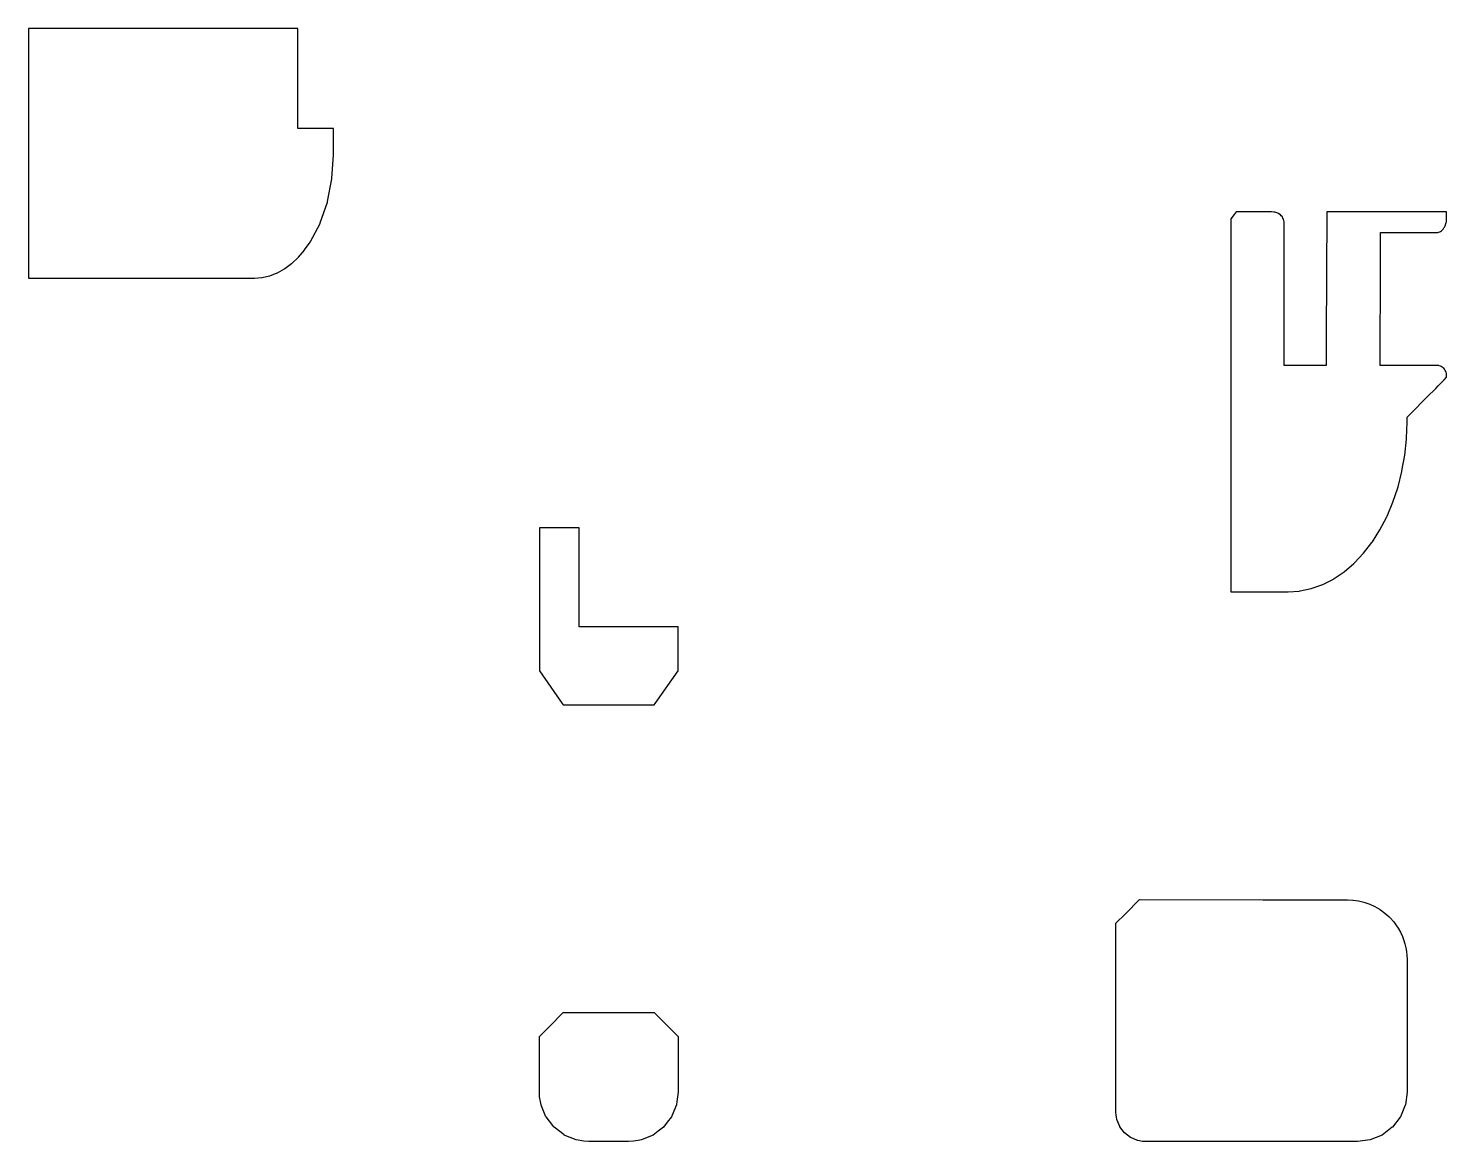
# Model space of a CAD drawing. Header units: metres. Extents: x 2.4 to 74, y -16 to 40.2.
import ezdxf

# ---------------------------------------------------------------- set-up
doc = ezdxf.new("R2010")
doc.units = ezdxf.units.M

msp = doc.modelspace()

# ---------------------------------------------------------------- linework, layer by layer
for p, q in [((12.798, 40.223), (2.4, 40.223)), ((2.4, 40.223), (2.4, 30.805)), ((16, 40.223), (12.798, 40.223)), ((16, 39.656), (16, 40.223)), ((16, 38.517), (16, 39.656)), ((16, 35.173), (16, 38.517)), ((16.599, 35.173), (16, 35.173)), ((16, 35.173), (16, 35.173)), ((17.8, 35.173), (16.599, 35.173)), ((17.8, 34.463), (17.8, 35.173)), ((17.8, 34.246), (17.8, 34.463)), ((17.725, 32.648), (17.8, 33.832)), ((17.8, 33.898), (17.8, 34.246)), ((17.8, 33.832), (17.8, 33.898)), ((17.501, 31.479), (17.723, 32.618)), ((17.723, 32.618), (17.725, 32.648)), ((2.4, 30.805), (2.4, 28.024)), ((17.135, 30.401), (17.496, 31.45)), ((17.496, 31.45), (17.501, 31.479)), ((63.275, 30.823), (63.1, 30.604)), ((63.378, 30.951), (63.275, 30.823)), ((63.803, 30.951), (63.378, 30.951)), ((65.056, 30.951), (63.803, 30.951)), ((65.154, 30.951), (65.056, 30.951)), ((65.268, 30.94), (65.154, 30.951)), ((65.319, 30.934), (65.268, 30.94)), ((65.373, 30.917), (65.319, 30.934)), ((65.473, 30.884), (65.373, 30.917)), ((65.527, 30.852), (65.473, 30.884)), ((65.605, 30.805), (65.527, 30.852)), ((65.651, 30.757), (65.605, 30.805)), ((67.946, 30.951), (67.921, 24.642)), ((68.13, 30.951), (67.946, 30.951)), ((70.299, 30.951), (68.13, 30.951)), ((74, 30.951), (70.299, 30.951)), ((74, 30.632), (74, 30.951)), ((16.641, 29.455), (17.126, 30.374)), ((17.126, 30.374), (17.135, 30.401)), ((63.1, 30.604), (63.1, 24.044)), ((65.706, 30.701), (65.651, 30.757)), ((65.738, 30.642), (65.706, 30.701)), ((65.77, 30.581), (65.738, 30.642)), ((65.781, 30.515), (65.77, 30.581)), ((65.792, 30.451), (65.781, 30.515)), ((65.792, 25.099), (65.792, 30.451)), ((73.792, 30.05), (73.822, 30.083)), ((73.822, 30.083), (73.866, 30.142)), ((73.866, 30.142), (73.887, 30.182)), ((73.887, 30.182), (73.924, 30.252)), ((73.924, 30.252), (73.972, 30.413)), ((73.972, 30.413), (73.985, 30.46)), ((73.985, 30.46), (73.989, 30.504)), ((73.989, 30.504), (74, 30.632)), ((16.345, 29.032), (16.628, 29.431)), ((16.628, 29.431), (16.641, 29.455)), ((70.656, 28.388), (70.656, 29.913)), ((70.656, 29.913), (71.756, 29.913)), ((71.756, 29.913), (72.51, 29.913)), ((72.51, 29.913), (72.872, 29.913)), ((72.872, 29.913), (73.281, 29.913)), ((73.281, 29.913), (73.5, 29.913)), ((73.5, 29.913), (73.557, 29.92)), ((73.557, 29.92), (73.597, 29.927)), ((73.597, 29.927), (73.653, 29.948)), ((73.653, 29.948), (73.69, 29.969)), ((73.69, 29.969), (73.743, 30.003)), ((73.743, 30.003), (73.792, 30.05)), ((15.694, 28.351), (16.022, 28.658)), ((16.022, 28.658), (16.03, 28.667)), ((16.03, 28.667), (16.338, 29.021)), ((16.338, 29.021), (16.345, 29.032)), ((2.4, 28.024), (2.4, 27.903)), ((14.97, 27.882), (15.331, 28.082)), ((15.331, 28.082), (15.34, 28.089)), ((15.34, 28.089), (15.686, 28.344)), ((15.686, 28.344), (15.694, 28.351)), ((70.646, 23.2), (70.656, 28.388)), ((2.4, 27.903), (2.4, 27.802)), ((2.4, 27.802), (2.4, 27.609)), ((2.4, 27.609), (2.685, 27.609)), ((2.685, 27.609), (13.8, 27.609)), ((13.8, 27.609), (13.81, 27.61)), ((13.81, 27.61), (14.192, 27.639)), ((14.192, 27.639), (14.202, 27.641)), ((14.202, 27.641), (14.58, 27.728)), ((14.58, 27.728), (14.59, 27.732)), ((14.59, 27.732), (14.961, 27.877)), ((14.961, 27.877), (14.97, 27.882)), ((65.792, 23.2), (65.792, 25.099)), ((67.921, 24.642), (67.926, 23.2)), ((63.1, 24.044), (63.1, 12.727)), ((66.713, 23.2), (65.792, 23.2)), ((67.115, 23.2), (66.713, 23.2)), ((67.415, 23.2), (67.115, 23.2)), ((67.926, 23.2), (67.415, 23.2)), ((70.993, 23.2), (70.646, 23.2)), ((71.156, 23.2), (70.993, 23.2)), ((71.616, 23.2), (71.156, 23.2)), ((71.711, 23.2), (71.616, 23.2)), ((72.014, 23.2), (71.711, 23.2)), ((72.128, 23.2), (72.014, 23.2)), ((72.355, 23.2), (72.128, 23.2)), ((72.478, 23.2), (72.355, 23.2)), ((72.672, 23.2), (72.478, 23.2)), ((72.8, 23.2), (72.672, 23.2)), ((73.25, 23.2), (72.8, 23.2)), ((73.5, 23.2), (73.25, 23.2)), ((73.531, 23.198), (73.5, 23.2)), ((73.549, 23.198), (73.531, 23.198)), ((73.58, 23.193), (73.549, 23.198)), ((73.598, 23.19), (73.58, 23.193)), ((73.631, 23.18), (73.598, 23.19)), ((73.691, 23.162), (73.631, 23.18)), ((73.722, 23.146), (73.691, 23.162)), ((73.778, 23.116), (73.722, 23.146)), ((73.824, 23.078), (73.778, 23.116)), ((73.854, 23.054), (73.824, 23.078)), ((73.891, 23.008), (73.854, 23.054)), ((73.916, 22.978), (73.891, 23.008)), ((73.933, 22.946), (73.916, 22.978)), ((73.962, 22.891), (73.933, 22.946)), ((73.577, 22.171), (73.686, 22.282)), ((73.686, 22.282), (73.872, 22.471)), ((73.872, 22.471), (74, 22.6)), ((73.973, 22.856), (73.962, 22.891)), ((73.99, 22.798), (73.973, 22.856)), ((73.996, 22.742), (73.99, 22.798)), ((74, 22.7), (73.996, 22.742)), ((74, 22.672), (74, 22.7)), ((74, 22.6), (74, 22.672)), ((72.042, 20.615), (73.155, 21.743)), ((73.155, 21.743), (73.312, 21.903)), ((73.312, 21.903), (73.449, 22.042)), ((73.449, 22.042), (73.577, 22.171)), ((71.972, 19.519), (72, 20.337)), ((72, 20.572), (72.014, 20.586)), ((72, 20.449), (72, 20.572)), ((72, 20.436), (72, 20.449)), ((72, 20.341), (72, 20.436)), ((72, 20.337), (72, 20.341)), ((72, 20.337), (72, 20.337)), ((72.014, 20.586), (72.028, 20.6)), ((72.028, 20.6), (72.042, 20.615)), ((71.885, 18.67), (71.969, 19.479)), ((71.969, 19.479), (71.972, 19.519)), ((71.746, 17.877), (71.885, 18.67)), ((71.545, 17.068), (71.738, 17.835)), ((71.738, 17.835), (71.746, 17.877)), ((71.287, 16.288), (71.531, 17.023)), ((71.531, 17.023), (71.545, 17.068)), ((70.995, 15.591), (71.287, 16.288)), ((70.636, 14.897), (70.973, 15.547)), ((70.973, 15.547), (70.995, 15.591)), ((29.225, 15), (28.2, 15)), ((28.2, 15), (28.2, 8.18)), ((30.2, 15), (29.225, 15)), ((29.225, 15), (29.225, 15)), ((30.2, 13.801), (30.2, 15)), ((70.255, 14.296), (70.636, 14.897)), ((30.2, 12.651), (30.2, 13.801)), ((69.354, 13.233), (69.808, 13.713)), ((69.808, 13.713), (70.226, 14.255)), ((70.226, 14.255), (70.255, 14.296)), ((68.835, 12.784), (69.318, 13.197)), ((69.318, 13.197), (69.354, 13.233)), ((30.2, 12.519), (30.2, 12.651)), ((30.2, 12.393), (30.2, 12.519)), ((30.2, 12.261), (30.2, 12.393)), ((30.2, 12.136), (30.2, 12.261)), ((63.1, 12.727), (63.1, 11.87)), ((67.756, 12.141), (68.284, 12.412)), ((68.284, 12.412), (68.327, 12.44)), ((68.327, 12.44), (68.835, 12.784)), ((30.2, 12.013), (30.2, 12.136)), ((30.2, 11.896), (30.2, 12.013)), ((30.2, 11.792), (30.2, 11.896)), ((30.2, 11.69), (30.2, 11.792)), ((30.2, 11.611), (30.2, 11.69)), ((30.2, 11.533), (30.2, 11.611)), ((30.2, 10.841), (30.2, 11.533)), ((63.1, 11.87), (63.1, 11.765)), ((63.1, 11.765), (65.811, 11.765)), ((65.811, 11.765), (66, 11.765)), ((66, 11.765), (66.559, 11.805)), ((66.559, 11.805), (66.61, 11.811)), ((66.61, 11.811), (67.164, 11.928)), ((67.164, 11.928), (67.707, 12.123)), ((67.707, 12.123), (67.756, 12.141)), ((30.2, 10), (30.2, 10.841)), ((32.746, 10), (30.2, 10)), ((35.2, 10), (32.746, 10)), ((35.2, 8.042), (35.2, 10)), ((28.2, 8.18), (28.2, 8.114)), ((28.2, 8.114), (28.2, 8.107)), ((28.2, 8.107), (28.2, 8.061)), ((28.2, 8.061), (28.2, 7.771)), ((35.2, 7.771), (35.2, 8.042)), ((28.2, 7.771), (29.35, 6.127)), ((34.05, 6.127), (35.2, 7.771)), ((29.35, 6.127), (29.4, 6.056)), ((29.4, 6.056), (33.773, 6.056)), ((33.773, 6.056), (34, 6.056)), ((34, 6.056), (34.05, 6.127)), ((57.789, -4.492), (58.5, -3.766)), ((58.5, -3.766), (64.725, -3.78)), ((64.725, -3.78), (68.998, -3.786)), ((68.998, -3.786), (69.258, -3.798)), ((69.258, -3.798), (69.283, -3.8)), ((69.283, -3.8), (69.549, -3.837)), ((69.549, -3.837), (69.816, -3.9)), ((69.816, -3.9), (70.074, -3.988)), ((70.074, -3.988), (70.116, -4.002)), ((70.116, -4.002), (70.371, -4.118)), ((70.371, -4.118), (70.606, -4.255)), ((70.606, -4.255), (70.664, -4.292)), ((70.664, -4.292), (70.888, -4.455)), ((57.3, -4.972), (57.789, -4.492)), ((57.3, -5.154), (57.3, -4.972)), ((70.888, -4.455), (71.083, -4.631)), ((71.083, -4.631), (71.155, -4.703)), ((71.155, -4.703), (71.332, -4.899)), ((71.332, -4.899), (71.477, -5.099)), ((57.3, -5.16), (57.3, -5.154)), ((57.3, -14.177), (57.3, -5.16)), ((71.477, -5.099), (71.55, -5.214)), ((71.55, -5.214), (71.673, -5.426)), ((71.673, -5.426), (71.767, -5.633)), ((71.767, -5.633), (71.824, -5.793)), ((71.824, -5.793), (71.895, -6.005)), ((71.895, -6.005), (71.942, -6.205)), ((71.942, -6.205), (71.968, -6.39)), ((71.968, -6.39), (71.992, -6.604)), ((71.992, -6.604), (72, -6.787)), ((72, -6.787), (72, -6.914)), ((72, -6.914), (72, -13.5)), ((72, -6.914), (72, -6.914)), ((28.689, -10.201), (29.4, -9.475)), ((29.4, -9.475), (30.763, -9.475)), ((30.763, -9.475), (34, -9.475)), ((34, -9.475), (34.711, -10.201)), ((28.2, -10.682), (28.689, -10.201)), ((28.2, -10.768), (28.2, -10.682)), ((34.711, -10.201), (35.2, -10.682)), ((35.2, -10.682), (35.2, -10.752)), ((35.2, -10.682), (35.2, -10.682)), ((28.2, -13.5), (28.2, -10.768)), ((35.2, -10.752), (35.2, -13.5)), ((28.206, -13.619), (28.2, -13.5)), ((35.2, -13.5), (35.194, -13.625)), ((72, -13.5), (71.916, -14.135)), ((28.212, -13.745), (28.206, -13.619)), ((28.283, -14.137), (28.212, -13.745)), ((28.284, -14.143), (28.283, -14.137)), ((28.288, -14.154), (28.284, -14.143)), ((28.532, -14.743), (28.288, -14.154)), ((35.115, -14.147), (34.984, -14.463)), ((35.138, -13.971), (35.115, -14.147)), ((35.194, -13.625), (35.138, -13.971)), ((57.3, -14.341), (57.3, -14.177)), ((71.91, -14.158), (71.665, -14.75)), ((71.915, -14.147), (71.91, -14.158)), ((71.916, -14.135), (71.915, -14.147)), ((28.537, -14.753), (28.532, -14.743)), ((28.925, -15.259), (28.537, -14.753)), ((34.657, -15.021), (34.468, -15.268)), ((34.865, -14.75), (34.657, -15.021)), ((34.984, -14.463), (34.865, -14.75)), ((57.3, -14.5), (57.3, -14.341)), ((57.317, -14.658), (57.3, -14.5)), ((57.332, -14.741), (57.317, -14.658)), ((57.35, -14.881), (57.332, -14.741)), ((57.351, -14.888), (57.35, -14.881)), ((57.496, -15.239), (57.351, -14.888)), ((71.658, -14.76), (71.268, -15.268)), ((71.665, -14.75), (71.658, -14.76)), ((28.932, -15.268), (28.925, -15.259)), ((28.94, -15.274), (28.932, -15.268)), ((29.447, -15.663), (28.94, -15.274)), ((29.456, -15.668), (29.447, -15.663)), ((30.047, -15.913), (29.456, -15.668)), ((33.95, -15.665), (33.635, -15.796)), ((34.197, -15.476), (33.95, -15.665)), ((34.468, -15.268), (34.197, -15.476)), ((57.501, -15.25), (57.496, -15.239)), ((57.732, -15.551), (57.501, -15.25)), ((57.739, -15.561), (57.732, -15.551)), ((58.04, -15.792), (57.739, -15.561)), ((70.739, -15.67), (70.147, -15.915)), ((70.75, -15.665), (70.739, -15.67)), ((71.258, -15.275), (70.75, -15.665)), ((71.268, -15.268), (71.258, -15.275)), ((30.056, -15.916), (30.047, -15.913)), ((30.446, -15.975), (30.056, -15.916)), ((30.7, -16), (30.446, -15.975)), ((31.577, -16), (30.7, -16)), ((32.7, -16), (31.577, -16)), ((32.944, -15.976), (32.7, -16)), ((33.178, -15.937), (32.944, -15.976)), ((33.347, -15.915), (33.178, -15.937)), ((33.635, -15.796), (33.347, -15.915)), ((58.05, -15.799), (58.04, -15.792)), ((58.4, -15.944), (58.05, -15.799)), ((58.412, -15.949), (58.4, -15.944)), ((58.415, -15.95), (58.412, -15.949)), ((58.646, -15.992), (58.415, -15.95)), ((58.677, -15.995), (58.646, -15.992)), ((58.708, -15.997), (58.677, -15.995)), ((58.738, -15.999), (58.708, -15.997)), ((58.77, -15.999), (58.738, -15.999)), ((58.8, -16), (58.77, -15.999)), ((64.459, -16), (58.8, -16)), ((69.5, -16), (64.459, -16)), ((70.135, -15.916), (69.5, -16)), ((70.147, -15.915), (70.135, -15.916))]:
    msp.add_line(p, q)

doc.saveas('drawing.dxf')
